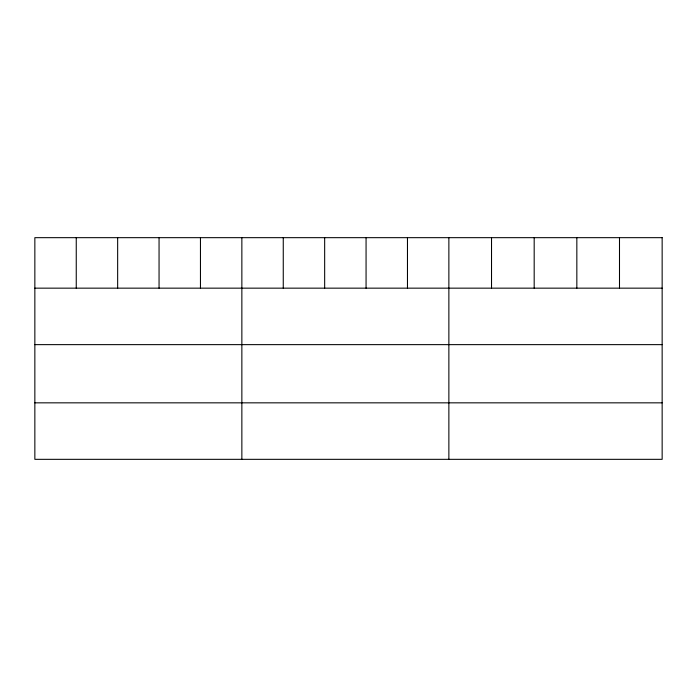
<?xml version="1.0" encoding="UTF-8"?>
<svg xmlns="http://www.w3.org/2000/svg" width="697" height="697" viewBox="0 0 697 697"><rect width="100%" height="100%" fill="white"/><g stroke="black" fill="none" stroke-linecap="round" stroke-linejoin="round"><path stroke-width="1.05" d="M34.85 288.157L662.15 288.157M34.85 344.64L662.15 344.64M34.85 402.84L662.15 402.84M619.494 237.668L619.494 288.157M576.837 237.668L576.837 288.157M534.181 237.668L534.181 288.157M491.524 237.668L491.524 288.157M448.868 237.668L448.868 459.332M407.466 237.668L407.466 288.157M366.064 237.668L366.064 288.157M324.663 237.668L324.663 288.157M283.261 237.668L283.261 288.157M241.859 237.668L241.859 459.332M200.457 237.668L200.457 288.157M159.055 237.668L159.055 288.157M117.654 237.668L117.654 288.157M76.252 237.668L76.252 288.157M662.15 237.668L34.85 237.668L34.85 459.332L662.15 459.332L662.15 237.668"/></g></svg>
